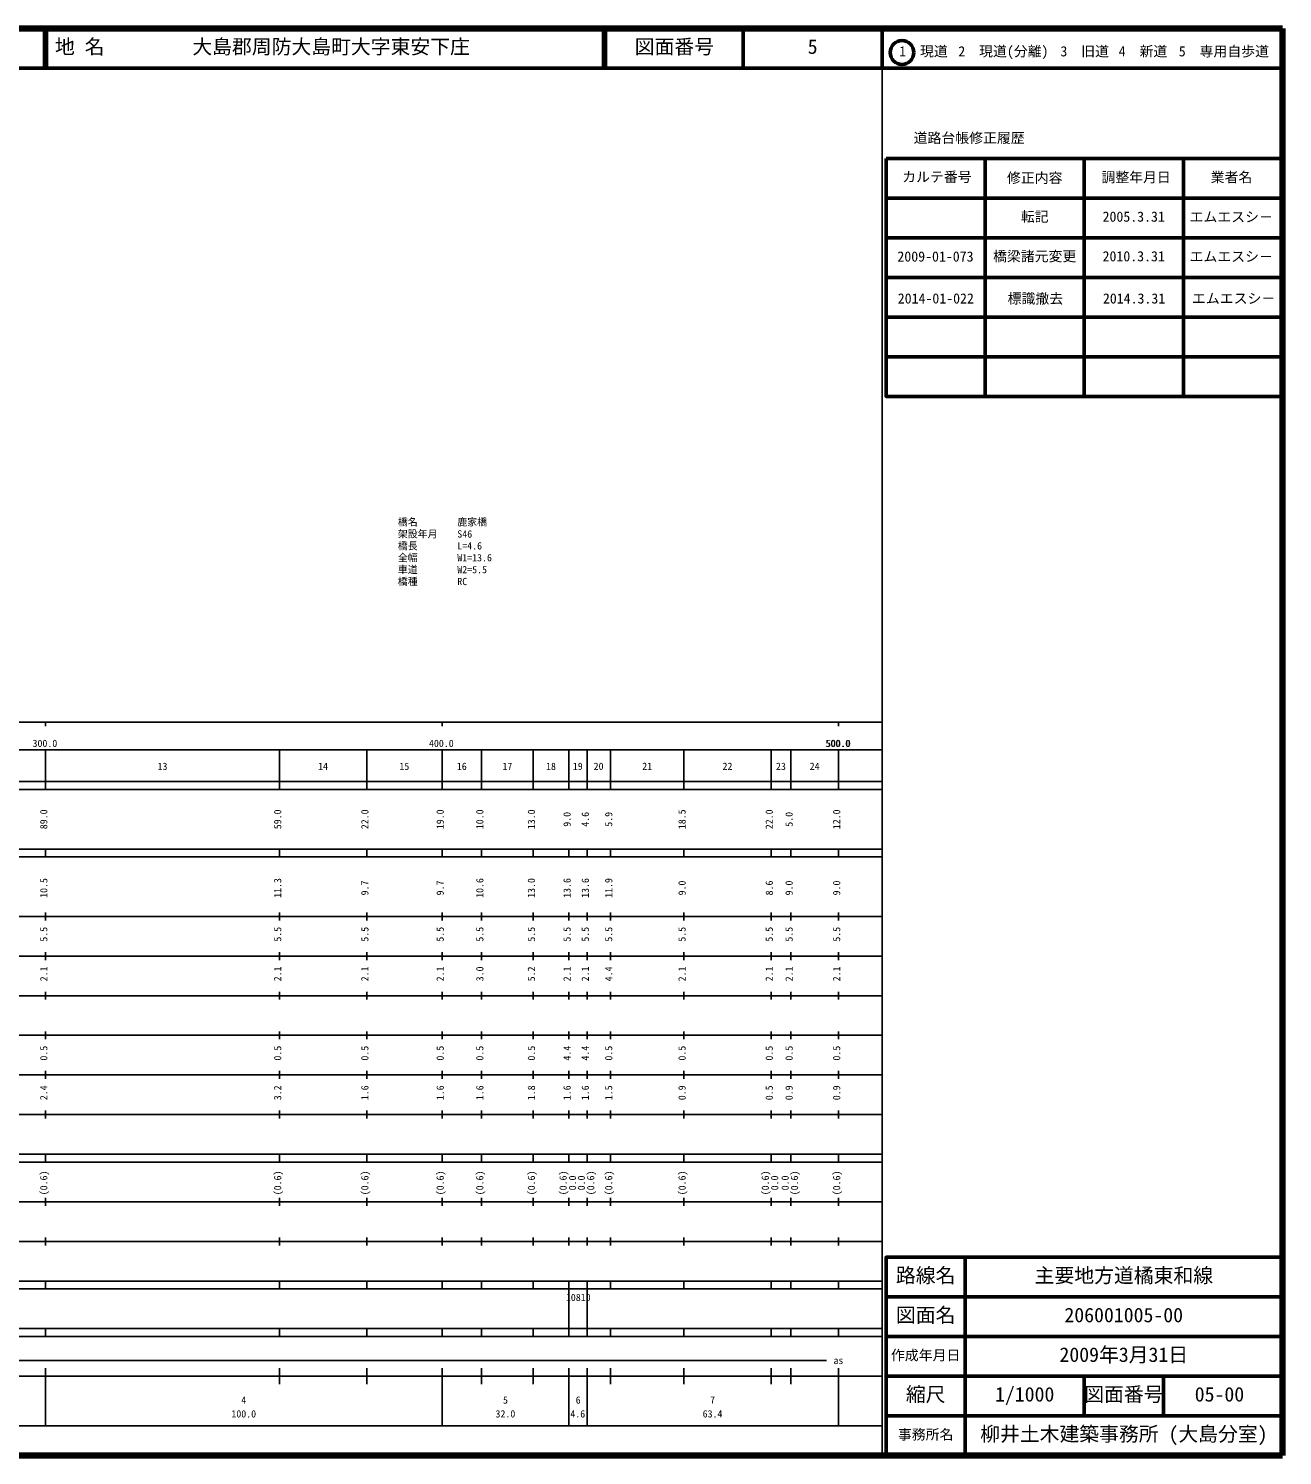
# Model space of a CAD drawing. Units: millimetres on the paper. Extents: x 40 to 680, y 20 to 380.
# Drawn here: x 363.7 to 680, y 20 to 380 of the extents above; entities that cross this region are included whole.
import ezdxf
from ezdxf.enums import TextEntityAlignment as Align

# ---------------------------------------------------------------- set-up
doc = ezdxf.new("R2010")
doc.units = ezdxf.units.MM
doc.layers.add('M-BMK-HTXT', color=7, linetype='Continuous')
doc.layers.add('M-TTL-TXT', color=7, linetype='Continuous')
for name, color, linetype, lineweight in [('M-TTL', 2, 'Continuous', 140), ('M-TTL-BAND', 7, 'Continuous', 25), ('M-TTL-FRAM', 2, 'Continuous', 50), ('M-TTL-LINE', 7, 'Continuous', 50)]:
    doc.layers.add(name, color=color, linetype=linetype, lineweight=lineweight)
doc.styles.add('ＭＳ ゴシック', font='')
doc.styles.get('ＭＳ ゴシック').set_extended_font_data('MS Gothic')

msp = doc.modelspace()

# ---------------------------------------------------------------- linework, layer by layer
at = {"layer": 'M-TTL'}
for p, q in [((680, 380), (40, 380)), ((680, 20), (680, 380)), ((40, 20), (680, 20))]:
    msp.add_line(p, q, dxfattribs=at)
at = {"layer": 'M-TTL-BAND'}
for p, q in [((579, 20), (579, 370)), ((40, 205), (579, 205)), ((368, 205), (368, 204)), ((468, 205), (468, 204)), ((568, 205), (568, 204)), ((68, 198), (579, 198)), ((368, 188), (368, 198)), ((427, 188), (427, 198)), ((449, 188), (449, 198)), ((468, 188), (468, 198)), ((478, 188), (478, 198)), ((491, 188), (491, 198)), ((500, 188), (500, 198)), ((504.6, 188), (504.6, 198)), ((510.5, 188), (510.5, 198)), ((529, 188), (529, 198)), ((551, 188), (551, 198)), ((556, 188), (556, 198)), ((568, 188), (568, 198)), ((40, 190), (579, 190)), ((40, 188), (579, 188)), ((40, 173), (579, 173)), ((368, 171), (368, 173)), ((427, 171), (427, 173)), ((449, 171), (449, 173)), ((468, 171), (468, 173)), ((478, 171), (478, 173)), ((491, 171), (491, 173)), ((500, 171), (500, 173)), ((504.6, 171), (504.6, 173)), ((510.5, 171), (510.5, 173)), ((529, 171), (529, 173)), ((551, 171), (551, 173)), ((556, 171), (556, 173)), ((568, 171), (568, 173)), ((40, 171), (579, 171)), ((40, 156), (579, 156)), ((368, 155), (368, 157)), ((427, 155), (427, 157)), ((449, 155), (449, 157)), ((468, 155), (468, 157)), ((478, 155), (478, 157)), ((491, 155), (491, 157)), ((500, 155), (500, 157)), ((504.6, 155), (504.6, 157)), ((510.5, 155), (510.5, 157)), ((529, 155), (529, 157)), ((551, 155), (551, 157)), ((556, 155), (556, 157)), ((568, 155), (568, 157)), ((46, 146), (579, 146)), ((368, 145), (368, 147)), ((427, 145), (427, 147)), ((449, 145), (449, 147)), ((468, 145), (468, 147)), ((478, 145), (478, 147)), ((491, 145), (491, 147)), ((500, 145), (500, 147)), ((504.6, 145), (504.6, 147)), ((510.5, 145), (510.5, 147)), ((529, 145), (529, 147)), ((551, 145), (551, 147)), ((556, 145), (556, 147)), ((568, 145), (568, 147)), ((368, 135), (368, 137)), ((427, 135), (427, 137)), ((449, 135), (449, 137)), ((468, 135), (468, 137)), ((478, 135), (478, 137)), ((491, 135), (491, 137)), ((500, 135), (500, 137)), ((504.6, 135), (504.6, 137)), ((510.5, 135), (510.5, 137)), ((529, 135), (529, 137)), ((551, 135), (551, 137)), ((556, 135), (556, 137)), ((568, 135), (568, 137)), ((52, 136), (579, 136)), ((46, 126), (579, 126)), ((368, 125), (368, 127)), ((427, 125), (427, 127)), ((449, 125), (449, 127)), ((468, 125), (468, 127)), ((478, 125), (478, 127)), ((491, 125), (491, 127)), ((500, 125), (500, 127)), ((504.6, 125), (504.6, 127)), ((510.5, 125), (510.5, 127)), ((529, 125), (529, 127)), ((551, 125), (551, 127)), ((556, 125), (556, 127)), ((568, 125), (568, 127)), ((52, 116), (579, 116)), ((368, 115), (368, 117)), ((427, 115), (427, 117)), ((449, 115), (449, 117)), ((468, 115), (468, 117)), ((478, 115), (478, 117)), ((491, 115), (491, 117)), ((500, 115), (500, 117)), ((504.6, 115), (504.6, 117)), ((510.5, 115), (510.5, 117)), ((529, 115), (529, 117)), ((551, 115), (551, 117)), ((556, 115), (556, 117)), ((568, 115), (568, 117)), ((46, 106), (579, 106)), ((368, 105), (368, 107)), ((427, 105), (427, 107)), ((449, 105), (449, 107)), ((468, 105), (468, 107)), ((478, 105), (478, 107)), ((491, 105), (491, 107)), ((500, 105), (500, 107)), ((504.6, 105), (504.6, 107)), ((510.5, 105), (510.5, 107)), ((529, 105), (529, 107)), ((551, 105), (551, 107)), ((556, 105), (556, 107)), ((568, 105), (568, 107)), ((40, 96), (579, 96)), ((40, 94), (579, 94)), ((368, 94), (368, 96)), ((427, 94), (427, 96)), ((449, 94), (449, 96)), ((468, 94), (468, 96)), ((478, 94), (478, 96)), ((491, 94), (491, 96)), ((500, 94), (500, 96)), ((504.6, 94), (504.6, 96)), ((510.5, 94), (510.5, 96)), ((529, 94), (529, 96)), ((551, 94), (551, 96)), ((556, 94), (556, 96)), ((568, 94), (568, 96)), ((49, 84), (579, 84)), ((368, 83), (368, 85)), ((427, 83), (427, 85)), ((449, 83), (449, 85)), ((468, 83), (468, 85)), ((478, 83), (478, 85)), ((491, 83), (491, 85)), ((500, 83), (500, 85)), ((504.6, 83), (504.6, 85)), ((510.5, 83), (510.5, 85)), ((529, 83), (529, 85)), ((551, 83), (551, 85)), ((556, 83), (556, 85)), ((568, 83), (568, 85)), ((40, 74), (579, 74)), ((368, 73), (368, 75)), ((427, 73), (427, 75)), ((449, 73), (449, 75)), ((468, 73), (468, 75)), ((478, 73), (478, 75)), ((491, 73), (491, 75)), ((500, 73), (500, 75)), ((504.6, 73), (504.6, 75)), ((510.5, 73), (510.5, 75)), ((529, 73), (529, 75)), ((551, 73), (551, 75)), ((556, 73), (556, 75)), ((568, 73), (568, 75)), ((40, 64), (579, 64)), ((40, 62), (579, 62)), ((368, 62), (368, 64)), ((427, 62), (427, 64)), ((449, 62), (449, 64)), ((468, 62), (468, 64)), ((478, 62), (478, 64)), ((491, 62), (491, 64)), ((500, 62), (500, 64)), ((504.6, 62), (504.6, 64)), ((510.5, 62), (510.5, 64)), ((529, 62), (529, 64)), ((551, 62), (551, 64)), ((556, 62), (556, 64)), ((568, 62), (568, 64)), ((40, 52), (579, 52)), ((368, 50), (368, 52)), ((427, 50), (427, 52)), ((449, 50), (449, 52)), ((468, 50), (468, 52)), ((478, 50), (478, 52)), ((491, 50), (491, 52)), ((510.5, 50), (510.5, 52)), ((529, 50), (529, 52)), ((551, 50), (551, 52)), ((556, 50), (556, 52)), ((568, 50), (568, 52)), ((40, 50), (579, 50)), ((71, 44), (565, 44)), ((40, 40), (579, 40)), ((368, 27.5), (368, 42)), ((427, 38), (427, 42)), ((449, 38), (449, 42)), ((468, 27.5), (468, 42)), ((478, 38), (478, 42)), ((491, 38), (491, 42)), ((500, 27.5), (500, 42)), ((504.6, 27.5), (504.6, 42)), ((510.5, 38), (510.5, 42)), ((529, 38), (529, 42)), ((551, 38), (551, 42)), ((556, 38), (556, 42)), ((568, 27.5), (568, 42)), ((68, 27.5), (579, 27.5))]:
    msp.add_line(p, q, dxfattribs=at)
for points in [[(500, 50), (500, 52), (500, 62)], [(504.6, 50), (504.6, 52), (504.6, 62)]]:
    msp.add_lwpolyline(points, dxfattribs=at)
at = {"layer": 'M-TTL-FRAM'}
msp.add_line((580, 347.197), (680, 347.197), dxfattribs=at)
for points in [[(580, 347.197), (580, 287.197), (680, 287.197)], [(680, 70), (580, 70), (580, 20)]]:
    msp.add_lwpolyline(points, dxfattribs=at)
at = {"layer": 'M-TTL-LINE'}
for p, q in [((367.75, 380), (367.75, 370)), ((368.25, 380), (368.25, 370)), ((508.747, 380), (508.747, 370)), ((509.247, 380), (509.247, 370)), ((543.996, 380), (543.996, 370)), ((579, 380), (579, 370)), ((40, 370), (680, 370)), ((605, 347.197), (605, 287.197)), ((630, 347.197), (630, 287.197)), ((655, 347.197), (655, 287.197)), ((580, 337.197), (680, 337.197)), ((580, 327.197), (680, 327.197)), ((580, 317.197), (680, 317.197)), ((580, 307.197), (680, 307.197)), ((580, 297.197), (680, 297.197)), ((600, 70), (600, 20)), ((680, 60), (580, 60)), ((680, 50), (580, 50)), ((680, 40), (580, 40)), ((630, 40), (630, 30)), ((650, 40), (650, 30)), ((680, 30), (580, 30))]:
    msp.add_line(p, q, dxfattribs=at)
msp.add_circle((584.031, 373.958), 3, dxfattribs=at)

# ---------------------------------------------------------------- texts
at = {"layer": 'M-BMK-HTXT', "style": 'ＭＳ ゴシック'}
for s, p in [('橋名\u3000\u3000\u3000\u3000鹿家橋', (456.865, 254.027)), ('架設年月\u3000\u3000S46', (456.865, 251.027)), ('橋長\u3000\u3000\u3000\u3000L=4.6', (456.865, 248.027)), ('全幅\u3000\u3000\u3000\u3000W1=13.6', (456.865, 245.027)), ('橋種\u3000\u3000\u3000\u3000RC', (456.865, 239.027)), ('車道\u3000\u3000\u3000\u3000W2=5.5', (456.865, 242.027))]:
    msp.add_text(s, height=1.833, dxfattribs=at).set_placement(p, align=Align.BOTTOM_LEFT)
at = {"layer": 'M-TTL-BAND', "style": 'ＭＳ ゴシック'}
for s, p in [('300.0', (364.719, 198.195)), ('400.0', (464.719, 198.195)), ('500.0', (564.719, 198.195)), ('500.0', (564.875, 198.195)), ('13', (396.25, 192.405)), ('14', (436.75, 192.405)), ('15', (457.25, 192.405)), ('16', (471.75, 192.405)), ('17', (483.25, 192.405)), ('18', (494.25, 192.405)), ('19', (501, 192.405)), ('20', (506.25, 192.405)), ('21', (518.5, 192.405)), ('22', (538.75, 192.405)), ('23', (552.25, 192.405)), ('24', (560.75, 192.405)), ('10810', (499.25, 58.405)), ('as', (566.75, 42.5)), ('4', (417.375, 32.523)), ('5', (483.375, 32.523)), ('6', (501.725, 32.523)), ('7', (535.625, 32.523)), ('100.0', (414.875, 29.033)), ('32.0', (481.5, 29.033)), ('4.6', (500.375, 29.033)), ('63.4', (533.75, 29.033))]:
    msp.add_text(s, height=1.833, dxfattribs=at).set_placement(p, align=Align.BOTTOM_LEFT)
for s, p in [('89.0', (369, 178)), ('59.0', (428, 178)), ('22.0', (450, 178)), ('19.0', (469, 178)), ('10.0', (479, 178)), ('13.0', (492, 178)), ('9.0', (501, 178.625)), ('4.6', (505.6, 178.625)), ('5.9', (511.5, 178.625)), ('18.5', (530, 178)), ('22.0', (552, 178)), ('5.0', (557, 178.625)), ('12.0', (569, 178)), ('10.5', (369, 160.674)), ('11.3', (428, 160.674)), ('9.7', (450, 161.299)), ('9.7', (469, 161.299)), ('10.6', (479, 160.674)), ('13.0', (492, 160.674)), ('13.6', (501, 160.674)), ('13.6', (505.6, 160.674)), ('11.9', (511.5, 160.674)), ('9.0', (530, 161.299)), ('8.6', (552, 161.299)), ('9.0', (557, 161.299)), ('9.0', (569, 161.299)), ('5.5', (369, 149.625)), ('5.5', (428, 149.625)), ('5.5', (450, 149.625)), ('5.5', (469, 149.625)), ('5.5', (479, 149.625)), ('5.5', (492, 149.625)), ('5.5', (501, 149.625)), ('5.5', (505.6, 149.625)), ('5.5', (511.5, 149.625)), ('5.5', (530, 149.625)), ('5.5', (552, 149.625)), ('5.5', (557, 149.625)), ('5.5', (569, 149.625)), ('2.1', (369, 139.625)), ('2.1', (428, 139.625)), ('2.1', (450, 139.625)), ('2.1', (469, 139.625)), ('3.0', (479, 139.625)), ('5.2', (492, 139.625)), ('2.1', (501, 139.625)), ('2.1', (505.6, 139.625)), ('4.4', (511.5, 139.625)), ('2.1', (530, 139.625)), ('2.1', (552, 139.625)), ('2.1', (557, 139.625)), ('2.1', (569, 139.625)), ('0.5', (369, 119.625)), ('0.5', (428, 119.625)), ('0.5', (450, 119.625)), ('0.5', (469, 119.625)), ('0.5', (479, 119.625)), ('0.5', (492, 119.625)), ('4.4', (501, 119.625)), ('4.4', (505.6, 119.625)), ('0.5', (511.5, 119.625)), ('0.5', (530, 119.625)), ('0.5', (552, 119.625)), ('0.5', (557, 119.625)), ('0.5', (569, 119.625)), ('2.4', (369, 109.625)), ('3.2', (428, 109.625)), ('1.6', (450, 109.625)), ('1.6', (469, 109.625)), ('1.6', (479, 109.625)), ('1.8', (492, 109.625)), ('1.6', (501, 109.625)), ('1.6', (505.6, 109.625)), ('1.5', (511.5, 109.625)), ('0.9', (530, 109.625)), ('0.5', (552, 109.625)), ('0.9', (557, 109.625)), ('0.9', (569, 109.625)), ('(0.6)', (369, 85.639)), ('(0.6)', (428, 85.639)), ('(0.6)', (450, 85.639)), ('(0.6)', (469, 85.639)), ('(0.6)', (479, 85.639)), ('(0.6)', (492, 85.639)), ('(0.6)', (500, 85.639)), ('0.0', (502.37, 86.889)), ('0.0', (504.6, 86.889)), ('(0.6)', (506.97, 85.639)), ('(0.6)', (511.5, 85.639)), ('(0.6)', (530, 85.639)), ('(0.6)', (551, 85.639)), ('0.0', (553.37, 86.889)), ('0.0', (556, 86.889)), ('(0.6)', (558.37, 85.639)), ('(0.6)', (569, 85.639))]:
    msp.add_text(s, height=1.833, rotation=90, dxfattribs=at).set_placement(p, align=Align.BOTTOM_LEFT)
at = {"layer": 'M-TTL-TXT', "style": 'ＭＳ ゴシック'}
for s, height, p in [('地 名', 3.666, (370.38, 372.5)), ('大島郡周防大島町大字東安下庄', 3.666, (405.024, 372.5)), ('図面番号', 3.666, (516.621, 372.5)), ('5', 3.666, (560.246, 372.5)), ('1\u3000現道', 2.566, (583.323, 372.208)), ('2\u3000現道(分離)', 2.566, (598.244, 372.208)), ('3\u3000旧道', 2.566, (623.996, 372.208)), ('4\u3000新道', 2.566, (638.699, 372.208)), ('5\u3000専用自歩道', 2.566, (653.853, 372.208)), ('道路台帳修正履歴', 2.566, (586.968, 350.363)), ('カルテ番号', 2.566, (584.089, 340.527)), ('修正内容', 2.566, (610.509, 340.273)), ('調整年月日', 2.566, (634.339, 340.447)), ('業者名', 2.566, (661.884, 340.447)), ('転記', 2.566, (614, 330.495)), ('2005.3.31', 2.566, (634.625, 330.495)), ('エムエスシ－', 2.566, (656.577, 330.439)), ('橋梁諸元変更', 2.566, (607, 320.495)), ('2009-01-073', 2.566, (582.875, 320.439)), ('2010.3.31', 2.566, (634.625, 320.495)), ('エムエスシ－', 2.566, (656.577, 320.439)), ('標識撤去', 2.566, (610.675, 309.855)), ('エムエスシ－', 2.566, (657.175, 309.855)), ('2014-01-022', 2.566, (582.962, 309.855)), ('2014.3.31', 2.566, (634.712, 309.855)), ('路線名', 3.666, (582.5, 62.5)), ('主要地方道橘東和線', 3.666, (617.5, 62.5)), ('図面名', 3.666, (582.5, 52.5)), ('206001005-00', 3.666, (625, 52.5)), ('作成年月日', 2.566, (581.25, 43.25)), ('2009年3月31日', 3.666, (623.75, 42.5)), ('縮尺', 3.666, (585, 32.5)), ('1/1000', 3.666, (607.5, 32.5)), ('図面番号', 3.666, (630, 32.5)), ('05-00', 3.666, (657.875, 32.5)), ('事務所名', 2.566, (583, 23.25)), ('柳井土木建築事務所 (大島分室)', 3.666, (603.75, 22.5))]:
    msp.add_text(s, height=height, dxfattribs=at).set_placement(p, align=Align.BOTTOM_LEFT)

doc.saveas('drawing.dxf')
